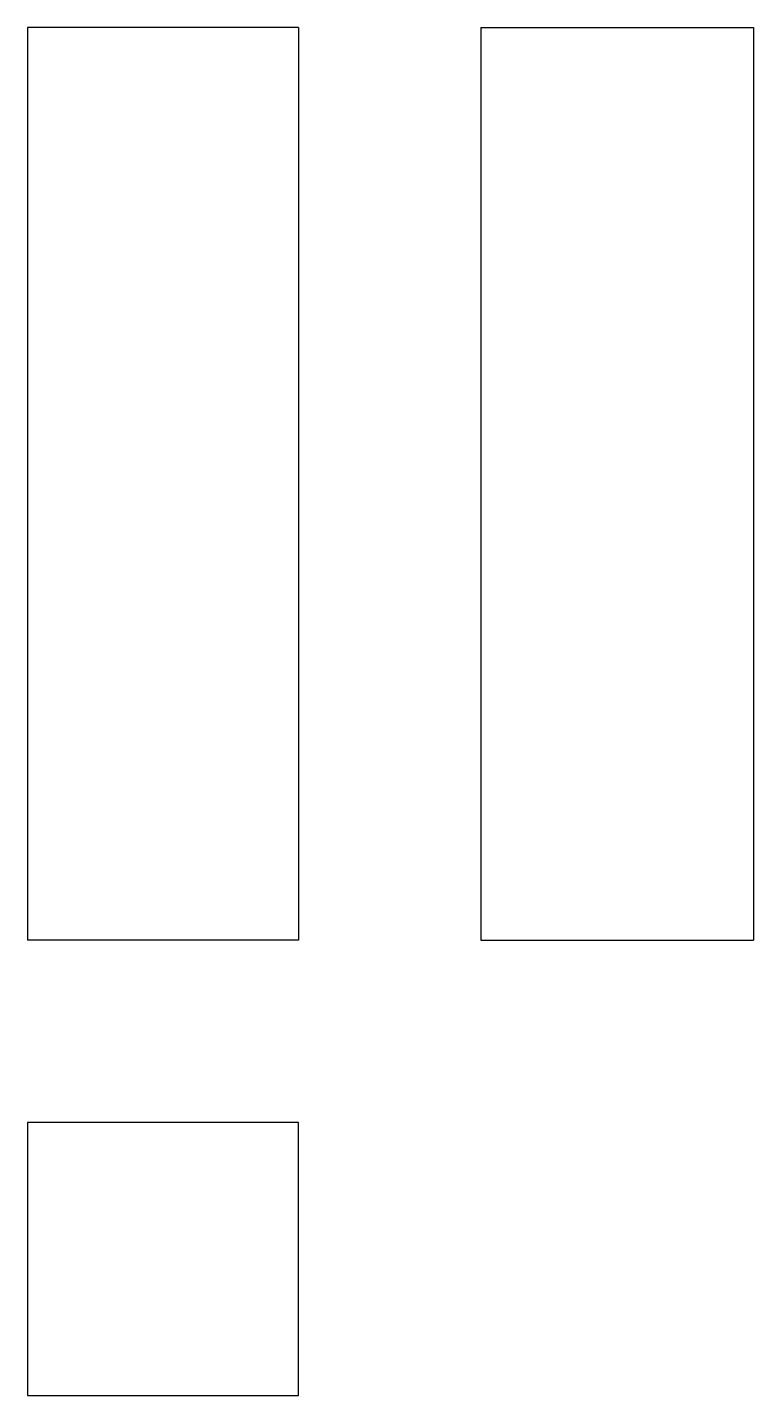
# Model space of a CAD drawing. Extents: x 0 to 0.6, y 0 to 1.12.
import ezdxf

# ---------------------------------------------------------------- set-up
doc = ezdxf.new("R2010")
doc.units = 0
for name, color, linetype in [('FRONT', 7, 'CONTINUOUS'), ('LEFT', 7, 'CONTINUOUS'), ('TOP', 7, 'CONTINUOUS')]:
    doc.layers.add(name, color=color, linetype=linetype)

msp = doc.modelspace()

# ---------------------------------------------------------------- linework, layer by layer
at = {"layer": 'FRONT'}
for p, q in [((0, 1.124314), (0, 0.374314)), ((0.222939, 1.124314), (0, 1.124314)), ((0.222939, 1.124314), (0.222939, 0.374314)), ((0.222939, 0.374314), (0, 0.374314))]:
    msp.add_line(p, q, dxfattribs=at)
at = {"layer": 'LEFT'}
for p, q in [((0.372939, 1.124314), (0.372939, 0.374314)), ((0.372939, 1.124314), (0.597253, 1.124314)), ((0.597253, 1.124314), (0.597253, 0.374314)), ((0.372939, 0.374314), (0.597253, 0.374314))]:
    msp.add_line(p, q, dxfattribs=at)
at = {"layer": 'TOP'}
for p, q in [((0.222939, 0.224314), (0, 0.224314)), ((0, 0.224314), (0, 0)), ((0.222939, 0), (0.222939, 0.224314)), ((0, 0), (0.222939, 0))]:
    msp.add_line(p, q, dxfattribs=at)

doc.saveas('drawing.dxf')
